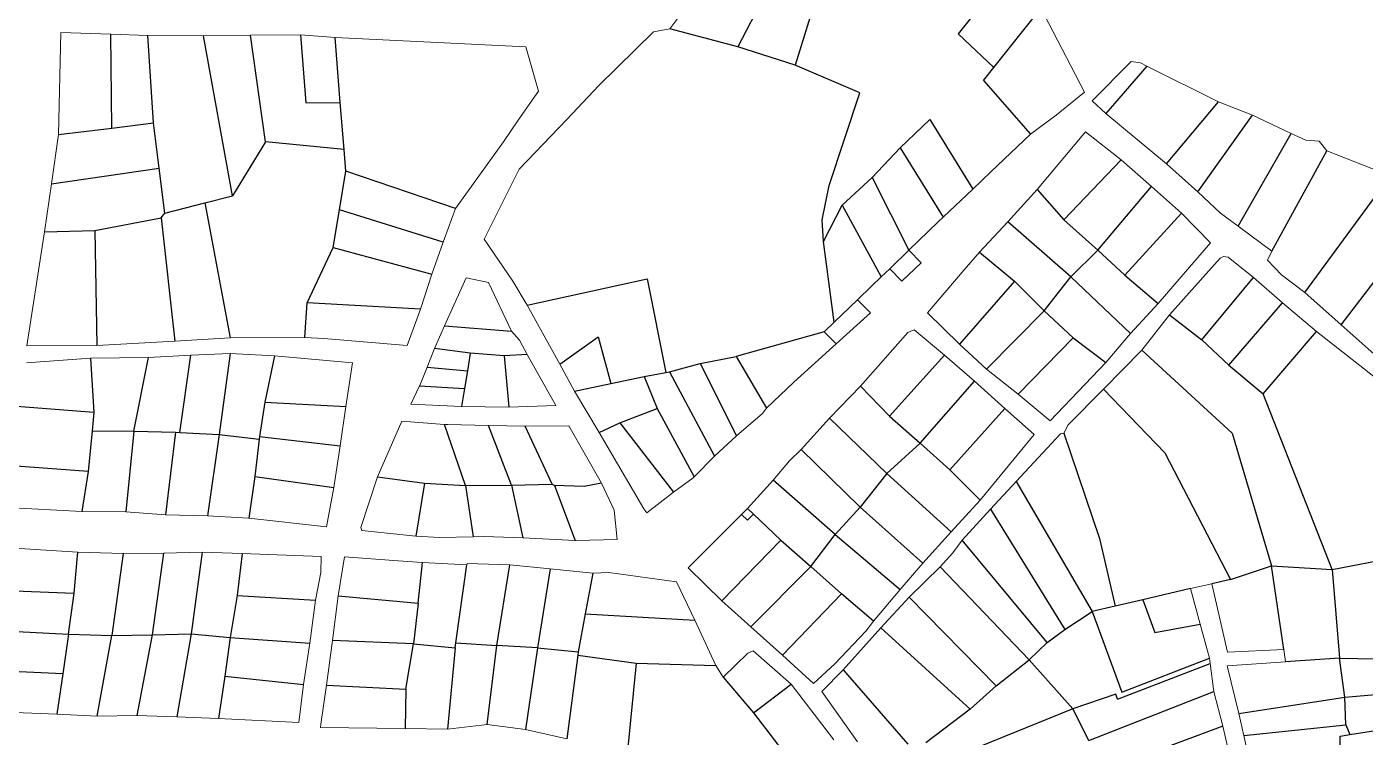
# Model space of a CAD drawing. Header units: millimetres. Extents: x 612074 to 614541, y 1316471 to 1317841.
# Drawn here: x 613479.7 to 613807.4, y 1316906.2 to 1317080.3 of the extents above; entities that cross this region are included whole.
import ezdxf

# ---------------------------------------------------------------- set-up
doc = ezdxf.new("R2010")
doc.units = ezdxf.units.MM
doc.layers.add('CAPA ROJA', color=1, linetype='Continuous')

msp = doc.modelspace()

# ---------------------------------------------------------------- linework, layer by layer
at = {"layer": 'CAPA ROJA', "color": 1, "linetype": 'Continuous', "lineweight": -3}
for p, q in [((613718.93, 1317092.69), (613707.79, 1317078.55)), ((613662.2, 1317091.63), (613653.85, 1317075.35)), ((613673.34, 1317088.66), (613667.85, 1317070.88)), ((613716.47, 1317070.25), (613727.66, 1317084.35)), ((613653.85, 1317075.35), (613637.18, 1317079.79)), ((613500.55, 1317055.45), (613500.31, 1317078.45)), ((613510.72, 1317056.69), (613509.38, 1317078.15)), ((613530.11, 1317038.83), (613523, 1317078.04)), ((613538.15, 1317052.08), (613534.52, 1317078.23)), ((613546.77, 1317078.26), (613548.04, 1317061.61)), ((613556.49, 1317061.69), (613555.21, 1317077.64)), ((613707.79, 1317078.55), (613716.47, 1317070.25)), ((613667.85, 1317070.88), (613653.85, 1317075.35)), ((613683.7, 1317064.08), (613667.85, 1317070.88)), ((613713.98, 1317067.12), (613716.47, 1317070.25)), ((613753.95, 1317070.63), (613743.87, 1317059.02)), ((613713.98, 1317067.12), (613725.49, 1317053.97)), ((613676.14, 1317041.41), (613683.7, 1317064.08)), ((613548.04, 1317061.61), (613556.49, 1317061.69)), ((613557.42, 1317050.2), (613556.49, 1317061.69)), ((613758.74, 1317046.71), (613771.5, 1317061.87)), ((613500.55, 1317055.45), (613510.72, 1317056.69)), ((613512.14, 1317045.63), (613510.72, 1317056.69)), ((613693.58, 1317050.61), (613700.81, 1317057.51)), ((613700.81, 1317057.51), (613711.32, 1317040.49)), ((613766.44, 1317039.84), (613779.81, 1317058.59)), ((613487.54, 1317053.89), (613500.55, 1317055.45)), ((613776.28, 1317031.45), (613789.27, 1317054.09)), ((613538.15, 1317052.08), (613530.11, 1317038.83)), ((613557.42, 1317050.2), (613538.15, 1317052.08)), ((613557.84, 1317044.92), (613557.42, 1317050.2)), ((613686.69, 1317043.36), (613693.58, 1317050.61)), ((613693.58, 1317050.61), (613704.08, 1317033.59)), ((613784.59, 1317025.31), (613797.98, 1317049.9)), ((613733.66, 1317032.94), (613747.66, 1317047.63)), ((613485.8, 1317041.82), (613512.14, 1317045.63)), ((613513.55, 1317034.57), (613512.14, 1317045.63)), ((613556.29, 1317035.45), (613557.84, 1317044.92)), ((613584.72, 1317035.74), (613557.84, 1317044.92)), ((613679.37, 1317036.54), (613686.69, 1317043.36)), ((613686.69, 1317043.36), (613695.69, 1317025.5)), ((613792.64, 1317015.15), (613813.59, 1317043.73)), ((613674.47, 1317032.98), (613676.14, 1317041.41)), ((613727.11, 1317040.41), (613733.66, 1317032.94)), ((613741.97, 1317025.56), (613755.07, 1317041.16)), ((613513.55, 1317034.57), (613523.33, 1317037.09)), ((613523.33, 1317037.09), (613530.11, 1317038.83)), ((613523.33, 1317037.09), (613529.55, 1317004.02)), ((613674.75, 1317027.67), (613679.37, 1317036.54)), ((613679.37, 1317036.54), (613688.91, 1317018.96)), ((613801.53, 1317007.24), (613823.62, 1317036.13)), ((613496.4, 1317030.37), (613512.6, 1317033.47)), ((613512.6, 1317033.47), (613513.55, 1317034.57)), ((613512.6, 1317033.47), (613516.02, 1317003.26)), ((613554.78, 1317026.19), (613556.29, 1317035.45)), ((613581.64, 1317027.46), (613556.29, 1317035.45)), ((613674.75, 1317027.67), (613674.47, 1317032.98)), ((613733.66, 1317032.94), (613741.97, 1317025.56)), ((613748.59, 1317019.43), (613762.43, 1317034.56)), ((613484.1, 1317030.02), (613496.4, 1317030.37)), ((613496.4, 1317030.37), (613496.91, 1317002.15)), ((613735.33, 1317018.97), (613719.93, 1317032.49)), ((613677.4, 1317007.85), (613674.75, 1317027.67)), ((613548.35, 1317012.63), (613554.78, 1317026.19)), ((613554.78, 1317026.19), (613578.91, 1317019.65)), ((613695.69, 1317025.5), (613691.02, 1317020.99)), ((613712.99, 1317025.02), (613721.52, 1317017.96)), ((613735.33, 1317018.97), (613741.97, 1317025.56)), ((613741.97, 1317025.56), (613748.59, 1317019.43)), ((613602.24, 1317012.04), (613631.58, 1317018.54)), ((613631.58, 1317018.54), (613636.15, 1316995.54)), ((613721.52, 1317017.96), (613708.07, 1317002.49)), ((613721.52, 1317017.96), (613728.79, 1317010.63)), ((613728.79, 1317010.63), (613735.33, 1317018.97)), ((613735.33, 1317018.97), (613749.93, 1317005.08)), ((613748.59, 1317019.43), (613756.73, 1317012.48)), ((613767.43, 1317003.54), (613780.09, 1317018.85)), ((613677.4, 1317007.85), (613683.12, 1317013.37)), ((613547.82, 1317004.15), (613548.35, 1317012.63)), ((613576.16, 1317011.1), (613548.35, 1317012.63)), ((613728.79, 1317010.63), (613714.72, 1316996.41)), ((613728.79, 1317010.63), (613735.94, 1317004.07)), ((613774.01, 1316997.39), (613787.16, 1317012.63)), ((613581.97, 1317006.97), (613598.42, 1317005.71)), ((613674.95, 1317005.49), (613677.4, 1317007.85)), ((613759.52, 1317009.65), (613767.43, 1317003.54)), ((613610.23, 1316997.58), (613619.66, 1317004.33)), ((613619.66, 1317004.33), (613622.69, 1316992.88)), ((613674.95, 1317005.49), (613653.41, 1316999.44)), ((613677.89, 1317002.55), (613674.95, 1317005.49)), ((613735.94, 1317004.07), (613722.42, 1316990.29)), ((613735.94, 1317004.07), (613743.94, 1316997.99)), ((613767.43, 1317003.54), (613774.01, 1316997.39)), ((613782.44, 1316990.33), (613795.5, 1317005.61)), ((613529.49, 1317000.19), (613526.86, 1316980.36)), ((613588.32, 1317000.29), (613579.55, 1317001.45)), ((613588.32, 1317000.29), (613587.61, 1316995.95)), ((613596.63, 1316999.68), (613588.32, 1317000.29)), ((613752.76, 1317001.01), (613774.85, 1316980.7)), ((613495.34, 1316999.1), (613496.14, 1316985.72)), ((613505.91, 1316981.19), (613509.5, 1316999.2)), ((613517.23, 1316980.88), (613519.88, 1316999.79)), ((613540.34, 1316999.64), (613538.01, 1316988.33)), ((613577.74, 1316996.85), (613587.61, 1316995.95)), ((613602.2, 1316999.98), (613596.63, 1316999.68)), ((613596.63, 1316999.68), (613597.76, 1316987.08)), ((613637.11, 1316995.71), (613644.63, 1316997.79)), ((613644.63, 1316997.79), (613653.41, 1316999.44)), ((613644.63, 1316997.79), (613653.48, 1316980.02)), ((613653.41, 1316999.44), (613660.86, 1316986.83)), ((613690.98, 1316984.9), (613704.38, 1316999.78)), ((613774.01, 1316997.39), (613782.44, 1316990.33)), ((613587.61, 1316995.95), (613586.91, 1316991.61)), ((613622.69, 1316992.88), (613630.85, 1316994.61)), ((613630.85, 1316994.61), (613636.15, 1316995.54)), ((613630.85, 1316994.61), (613634.06, 1316986.74)), ((613636.15, 1316995.54), (613637.11, 1316995.71)), ((613637.11, 1316995.71), (613648.08, 1316975.04)), ((613575.92, 1316992.27), (613586.91, 1316991.61)), ((613586.91, 1316991.61), (613586.2, 1316987.26)), ((613613.83, 1316991), (613622.69, 1316992.88)), ((613683.86, 1316992.21), (613690.98, 1316984.9)), ((613698.47, 1316978.27), (613711.77, 1316993.41)), ((613743.37, 1316991.49), (613758.38, 1316975.89)), ((613799.34, 1316947.3), (613782.44, 1316990.33)), ((613496.14, 1316985.72), (613477.24, 1316987.19)), ((613538.01, 1316988.33), (613536.72, 1316979.87)), ((613538.01, 1316988.33), (613557.83, 1316987.23)), ((613496.14, 1316985.72), (613495.71, 1316981.3)), ((613624.96, 1316983.22), (613634.06, 1316986.74)), ((613634.06, 1316986.74), (613643.11, 1316970.03)), ((613676.28, 1316984.4), (613690.32, 1316970.81)), ((613690.98, 1316984.9), (613698.47, 1316978.27)), ((613705.72, 1316971.68), (613719.22, 1316986.74)), ((613495.71, 1316981.3), (613494.76, 1316971.29)), ((613495.71, 1316981.3), (613505.91, 1316981.19)), ((613505.91, 1316981.19), (613503.97, 1316961.44)), ((613505.91, 1316981.19), (613516.16, 1316980.9)), ((613516.16, 1316980.9), (613513.73, 1316960.69)), ((613516.16, 1316980.9), (613517.23, 1316980.88)), ((613517.23, 1316980.88), (613526.86, 1316980.36)), ((613587.12, 1316967.84), (613581.97, 1316982.85)), ((613598.42, 1316967.96), (613592.8, 1316982.54)), ((613608.37, 1316968.2), (613601.74, 1316982.37)), ((613619.85, 1316980.82), (613624.96, 1316983.22)), ((613624.96, 1316983.22), (613638.03, 1316966.27)), ((613733.61, 1316980.71), (613742.35, 1316954.85)), ((613774.85, 1316980.7), (613784.47, 1316948.2)), ((613526.86, 1316980.36), (613523.98, 1316960.4)), ((613526.86, 1316980.36), (613536.65, 1316979.24)), ((613536.65, 1316979.24), (613535.58, 1316970.04)), ((613536.72, 1316979.87), (613536.65, 1316979.24)), ((613536.72, 1316979.87), (613556.42, 1316977.59)), ((613690.32, 1316970.81), (613698.47, 1316978.27)), ((613698.47, 1316978.27), (613705.72, 1316971.68)), ((613669.29, 1316976.69), (613683.74, 1316962.57)), ((613758.38, 1316975.89), (613774.4, 1316944.88)), ((613494.76, 1316971.29), (613476.11, 1316972.7)), ((613494.76, 1316971.29), (613493.19, 1316961.47)), ((613690.32, 1316970.81), (613683.74, 1316962.57)), ((613690.32, 1316970.81), (613706.03, 1316956.49)), ((613705.72, 1316971.68), (613713.12, 1316964.24)), ((613535.58, 1316970.04), (613534.07, 1316959.85)), ((613535.58, 1316970.04), (613554.89, 1316967.38)), ((613565.62, 1316970.03), (613577.11, 1316968.42)), ((613577.11, 1316968.42), (613575.02, 1316955.49)), ((613577.11, 1316968.42), (613587.12, 1316967.84)), ((613587.12, 1316967.84), (613598.42, 1316967.96)), ((613587.12, 1316967.84), (613589.03, 1316955.29)), ((613598.42, 1316967.96), (613608.37, 1316968.2)), ((613598.42, 1316967.96), (613601.2, 1316955.08)), ((613608.37, 1316968.2), (613608.96, 1316967.91)), ((613616.22, 1316967.66), (613608.96, 1316967.91)), ((613608.96, 1316967.91), (613613.95, 1316954.4)), ((613620.42, 1316968.43), (613616.22, 1316967.66)), ((613677.68, 1316955.84), (613662.49, 1316969.21)), ((613721.97, 1316968.88), (613740.56, 1316937.01)), ((613654.74, 1316960.78), (613656.2, 1316959.41)), ((613657.62, 1316960.83), (613656.16, 1316962.2)), ((613656.2, 1316959.41), (613657.62, 1316960.83)), ((613664.34, 1316954.51), (613657.62, 1316960.83)), ((613683.74, 1316962.57), (613677.68, 1316955.84)), ((613683.74, 1316962.57), (613699.09, 1316948.87)), ((613715.64, 1316962.07), (613733.87, 1316932.61)), ((613649.87, 1316939.65), (613664.34, 1316954.51)), ((613664.34, 1316954.51), (613671.72, 1316948.06)), ((613671.72, 1316948.06), (613677.68, 1316955.84)), ((613677.68, 1316955.84), (613693.55, 1316942.4)), ((613729.56, 1316929.44), (613708.77, 1316954.48)), ((613742.35, 1316954.85), (613746.16, 1316938.28)), ((613491.34, 1316941.48), (613492.27, 1316951.54)), ((613503.37, 1316951.22), (613500.54, 1316931.11)), ((613513.23, 1316951.26), (613510.44, 1316931.3)), ((613522.67, 1316951.57), (613519.99, 1316931.5)), ((613532.46, 1316951.22), (613531.21, 1316940.94)), ((613575.59, 1316939.03), (613576.61, 1316949.03)), ((613584.77, 1316929.36), (613587.47, 1316948.42)), ((613594.85, 1316928.7), (613597.98, 1316948.4)), ((613657.01, 1316933.24), (613671.72, 1316948.06)), ((613671.72, 1316948.06), (613679.16, 1316941.31)), ((613725.16, 1316925.14), (613703.31, 1316947.97)), ((613774.4, 1316944.88), (613784.47, 1316948.2)), ((613784.47, 1316948.2), (613799.34, 1316947.3)), ((613787.47, 1316927.7), (613784.47, 1316948.2)), ((613799.34, 1316947.3), (613810.75, 1316949.48)), ((613607.91, 1316947.47), (613604.78, 1316928.12)), ((613618.32, 1316946.43), (613616.46, 1316936.4)), ((613774.4, 1316944.88), (613769.82, 1316943.81)), ((613799.34, 1316947.3), (613801.08, 1316925.58)), ((613470.96, 1316942.3), (613491.34, 1316941.48)), ((613489.97, 1316931.42), (613491.34, 1316941.48)), ((613679.16, 1316941.31), (613664.76, 1316926.31)), ((613687, 1316934.63), (613679.16, 1316941.31)), ((613764.66, 1316942.61), (613752.93, 1316939.87)), ((613531.21, 1316940.94), (613529.55, 1316930.63)), ((613531.21, 1316940.94), (613550.43, 1316939.77)), ((613555.97, 1316940.87), (613575.59, 1316939.03)), ((613575.59, 1316939.03), (613574.39, 1316929.1)), ((613695.74, 1316940.5), (613717.07, 1316918.77)), ((613746.16, 1316938.28), (613740.56, 1316937.01)), ((613752.93, 1316939.87), (613746.16, 1316938.28)), ((613752.93, 1316939.87), (613755.88, 1316931.84)), ((613616.46, 1316936.4), (613614.73, 1316927.1)), ((613616.46, 1316936.4), (613643.27, 1316934.85)), ((613733.87, 1316932.61), (613740.56, 1316937.01)), ((613740.56, 1316937.01), (613747.84, 1316917.2)), ((613469.65, 1316932.54), (613489.97, 1316931.42)), ((613489.97, 1316931.42), (613488.54, 1316921.73)), ((613489.97, 1316931.42), (613500.54, 1316931.11)), ((613500.54, 1316931.11), (613510.44, 1316931.3)), ((613510.44, 1316931.3), (613506.71, 1316911.54)), ((613510.44, 1316931.3), (613519.99, 1316931.5)), ((613519.99, 1316931.5), (613516.49, 1316911.17)), ((613519.99, 1316931.5), (613529.55, 1316930.63)), ((613688.79, 1316932.99), (613710.72, 1316913.04)), ((613729.56, 1316929.44), (613733.87, 1316932.61)), ((613755.88, 1316931.84), (613767.04, 1316933.9)), ((613496.96, 1316911.37), (613500.54, 1316931.11)), ((613529.55, 1316930.63), (613528.24, 1316921.12)), ((613529.55, 1316930.63), (613549.05, 1316929.22)), ((613574.39, 1316929.1), (613554.61, 1316929.87)), ((613572.57, 1316917.95), (613574.39, 1316929.1)), ((613574.39, 1316929.1), (613584.59, 1316928.12)), ((613584.59, 1316928.12), (613582.73, 1316908.13)), ((613584.59, 1316928.12), (613584.77, 1316929.36)), ((613584.77, 1316929.36), (613594.85, 1316928.7)), ((613592.46, 1316909.31), (613594.85, 1316928.7)), ((613604.78, 1316928.12), (613594.85, 1316928.7)), ((613604.78, 1316928.12), (613601.82, 1316908.11)), ((613604.78, 1316928.12), (613614.73, 1316927.1)), ((613725.16, 1316925.14), (613729.56, 1316929.44)), ((613614.63, 1316926.31), (613611.98, 1316905.78)), ((613614.73, 1316927.1), (613614.63, 1316926.31)), ((613614.63, 1316926.31), (613628.89, 1316924.32)), ((613717.07, 1316918.77), (613725.16, 1316925.14)), ((613725.16, 1316925.14), (613735.81, 1316913.12)), ((613747.84, 1316917.2), (613769.3, 1316925.6)), ((613801.08, 1316925.58), (613787.92, 1316924.68)), ((613802.39, 1316916.05), (613801.08, 1316925.58)), ((613801.08, 1316925.58), (613823.44, 1316925.21)), ((613488.54, 1316921.73), (613468.81, 1316922.61)), ((613488.54, 1316921.73), (613487.09, 1316911.84)), ((613628.89, 1316924.32), (613626.72, 1316902.03)), ((613628.89, 1316924.32), (613648.46, 1316923.78)), ((613679.59, 1316922.74), (613695.42, 1316904.48)), ((613746.76, 1316915.49), (613769.48, 1316924.23)), ((613528.24, 1316921.12), (613526.7, 1316910.77)), ((613528.24, 1316921.12), (613547.49, 1316919.14)), ((613553.15, 1316918.96), (613572.57, 1316917.95)), ((613650.25, 1316920.95), (613657.65, 1316912.15)), ((613657.65, 1316912.15), (613666.91, 1316919.22)), ((613710.72, 1316913.04), (613717.07, 1316918.77)), ((613572.57, 1316917.95), (613572.41, 1316908.37)), ((613746.36, 1316916.73), (613735.81, 1316913.12)), ((613739.73, 1316905.4), (613770.38, 1316917.44)), ((613746.76, 1316915.49), (613746.36, 1316916.73)), ((613776.43, 1316912), (613802.39, 1316916.05)), ((613802.39, 1316916.05), (613825.26, 1316918.02)), ((613802.67, 1316909.27), (613802.39, 1316916.05)), ((613657.65, 1316912.15), (613672.13, 1316893.38)), ((613710.72, 1316913.04), (613699.85, 1316904.79)), ((613735.81, 1316913.12), (613704.63, 1316900.47)), ((613739.73, 1316905.4), (613735.81, 1316913.12)), ((613772.57, 1316908.92), (613743.21, 1316897.98)), ((613777.66, 1316906.59), (613802.67, 1316909.27)), ((613802.67, 1316909.27), (613803.61, 1316906.85)), ((613803.61, 1316906.85), (613826.95, 1316910.46)), ((613801.22, 1316901.39), (613801.29, 1316906.49)), ((613801.29, 1316906.49), (613803.61, 1316906.85))]:
    msp.add_line(p, q, dxfattribs=at)
at = {"layer": 'CAPA ROJA', "color": 1, "linetype": 'Continuous', "lineweight": 13}
for p, q in [((613637.18, 1317079.79), (613645.28, 1317090.7)), ((613728.78, 1317083.28), (613738.71, 1317064.25)), ((613487.54, 1317053.89), (613488.1, 1317078.89)), ((613488.1, 1317078.89), (613500.31, 1317078.45)), ((613619.8, 1317065.91), (613633.17, 1317079.01)), ((613633.17, 1317079.01), (613637.18, 1317079.79)), ((613500.31, 1317078.45), (613509.38, 1317078.15)), ((613509.38, 1317078.15), (613523, 1317078.04)), ((613523, 1317078.04), (613534.52, 1317078.23)), ((613534.52, 1317078.23), (613546.77, 1317078.26)), ((613546.77, 1317078.26), (613555.21, 1317077.64)), ((613555.21, 1317077.64), (613601.93, 1317075.36)), ((613601.93, 1317075.36), (613605.04, 1317064.47)), ((613750.11, 1317071.78), (613740.56, 1317062.13)), ((613752.43, 1317071.39), (613750.11, 1317071.78)), ((613753.95, 1317070.63), (613752.43, 1317071.39)), ((613771.5, 1317061.87), (613753.95, 1317070.63)), ((613611.98, 1317057.51), (613619.8, 1317065.91)), ((613605.04, 1317064.47), (613600.04, 1317057.38)), ((613738.71, 1317064.25), (613731.76, 1317058.57)), ((613740.56, 1317062.13), (613743.87, 1317059.02)), ((613779.81, 1317058.59), (613771.5, 1317061.87)), ((613600.04, 1317057.38), (613596.47, 1317052.1)), ((613600.24, 1317045.37), (613611.98, 1317057.51)), ((613731.76, 1317058.57), (613725.49, 1317053.97)), ((613743.87, 1317059.02), (613758.74, 1317046.71)), ((613789.27, 1317054.09), (613779.81, 1317058.59)), ((613485.8, 1317041.82), (613487.54, 1317053.89)), ((613725.49, 1317053.97), (613715.73, 1317044.69)), ((613727.11, 1317040.41), (613738.96, 1317054.52)), ((613747.66, 1317047.63), (613738.96, 1317054.52)), ((613792.85, 1317052.48), (613789.27, 1317054.09)), ((613596.47, 1317052.1), (613584.72, 1317035.74)), ((613796.15, 1317052.22), (613792.85, 1317052.48)), ((613797.98, 1317049.9), (613796.15, 1317052.22)), ((613813.59, 1317043.73), (613797.98, 1317049.9)), ((613755.07, 1317041.16), (613747.66, 1317047.63)), ((613758.74, 1317046.71), (613766.44, 1317039.84)), ((613591.68, 1317028.26), (613600.24, 1317045.37)), ((613715.73, 1317044.69), (613711.32, 1317040.49)), ((613484.1, 1317030.02), (613485.8, 1317041.82)), ((613711.32, 1317040.49), (613704.08, 1317033.59)), ((613719.93, 1317032.49), (613727.11, 1317040.41)), ((613762.43, 1317034.56), (613755.07, 1317041.16)), ((613766.44, 1317039.84), (613771.96, 1317034.57)), ((613584.72, 1317035.74), (613581.97, 1317028.4)), ((613704.08, 1317033.59), (613702.88, 1317032.44)), ((613769.54, 1317027.33), (613762.43, 1317034.56)), ((613771.96, 1317034.57), (613776.28, 1317031.45)), ((613479.78, 1317002.06), (613484.1, 1317030.02)), ((613695.69, 1317025.5), (613702.88, 1317032.44)), ((613712.99, 1317025.02), (613719.93, 1317032.49)), ((613776.28, 1317031.45), (613784.59, 1317025.31)), ((613581.64, 1317027.46), (613578.91, 1317019.65)), ((613581.97, 1317028.4), (613581.64, 1317027.46)), ((613598.71, 1317017.92), (613591.68, 1317028.26)), ((613756.73, 1317012.48), (613769.54, 1317027.33)), ((613695.69, 1317025.5), (613698.67, 1317022.41)), ((613712.99, 1317025.02), (613709.26, 1317020.71)), ((613771.86, 1317023.61), (613759.52, 1317009.65)), ((613772.69, 1317023.95), (613771.86, 1317023.61)), ((613773.84, 1317023.81), (613772.69, 1317023.95)), ((613780.09, 1317018.85), (613773.84, 1317023.81)), ((613784.59, 1317025.31), (613783.45, 1317023.11)), ((613783.45, 1317023.11), (613786.91, 1317019.5)), ((613688.91, 1317018.96), (613691.02, 1317020.99)), ((613693.99, 1317017.9), (613691.02, 1317020.99)), ((613693.99, 1317017.9), (613698.67, 1317022.41)), ((613709.26, 1317020.71), (613700.25, 1317010.19)), ((613578.91, 1317019.65), (613576.16, 1317011.1)), ((613587.27, 1317018.74), (613581.97, 1317006.97)), ((613592.81, 1317017.58), (613587.27, 1317018.74)), ((613598.42, 1317005.71), (613592.81, 1317017.58)), ((613602.24, 1317012.04), (613598.71, 1317017.92)), ((613683.12, 1317013.37), (613686.55, 1317016.68)), ((613686.55, 1317016.68), (613688.91, 1317018.96)), ((613780.09, 1317018.85), (613787.16, 1317012.63)), ((613786.91, 1317019.5), (613792.64, 1317015.15)), ((613683.12, 1317013.37), (613686.28, 1317010.19)), ((613792.64, 1317015.15), (613801.53, 1317007.24)), ((613576.16, 1317011.1), (613572.87, 1317002.18)), ((613603.09, 1317010.62), (613602.24, 1317012.04)), ((613610.23, 1316997.58), (613603.09, 1317010.62)), ((613686.28, 1317010.19), (613677.89, 1317002.55)), ((613700.25, 1317010.19), (613708.07, 1317002.49)), ((613749.93, 1317005.08), (613756.73, 1317012.48)), ((613787.16, 1317012.63), (613795.5, 1317005.61)), ((613581.97, 1317006.97), (613579.55, 1317001.45)), ((613759.52, 1317009.65), (613752.76, 1317001.01)), ((613801.53, 1317007.24), (613809.62, 1317000.06)), ((613529.55, 1317004.02), (613516.02, 1317003.26)), ((613547.82, 1317004.15), (613529.55, 1317004.02)), ((613552.47, 1317003.86), (613547.82, 1317004.15)), ((613572.87, 1317002.18), (613552.47, 1317003.86)), ((613600.37, 1317003.49), (613598.42, 1317005.71)), ((613602.2, 1316999.98), (613600.37, 1317003.49)), ((613695.44, 1317005.39), (613683.86, 1316992.21)), ((613697.01, 1317006.05), (613695.44, 1317005.39)), ((613704.38, 1316999.78), (613697.01, 1317006.05)), ((613743.94, 1316997.99), (613749.93, 1317005.08)), ((613795.5, 1317005.61), (613809.56, 1316994.59)), ((613496.91, 1317002.15), (613479.78, 1317002.06)), ((613516.02, 1317003.26), (613496.91, 1317002.15)), ((613519.88, 1316999.79), (613529.49, 1317000.19)), ((613529.49, 1317000.19), (613540.34, 1316999.64)), ((613579.55, 1317001.45), (613577.74, 1316996.85)), ((613677.89, 1317002.55), (613667.54, 1316993.23)), ((613708.07, 1317002.49), (613714.72, 1316996.41)), ((613752.76, 1317001.01), (613743.37, 1316991.49)), ((613479.69, 1316997.9), (613495.34, 1316999.1)), ((613495.34, 1316999.1), (613509.5, 1316999.2)), ((613509.5, 1316999.2), (613519.88, 1316999.79)), ((613540.34, 1316999.64), (613559.46, 1316997.89)), ((613559.46, 1316997.89), (613557.83, 1316987.23)), ((613577.74, 1316996.85), (613575.96, 1316992.36)), ((613609.25, 1316987.45), (613602.2, 1316999.98)), ((613613.83, 1316991), (613610.23, 1316997.58)), ((613711.77, 1316993.41), (613704.38, 1316999.78)), ((613730.31, 1316983.68), (613743.94, 1316997.99)), ((613714.72, 1316996.41), (613722.42, 1316990.29)), ((613575.92, 1316992.27), (613573.77, 1316987.81)), ((613575.96, 1316992.36), (613575.92, 1316992.27)), ((613619.85, 1316980.82), (613613.83, 1316991)), ((613667.54, 1316993.23), (613660.86, 1316986.83)), ((613683.86, 1316992.21), (613676.28, 1316984.4)), ((613719.22, 1316986.74), (613711.77, 1316993.41)), ((613722.42, 1316990.29), (613730.31, 1316983.68)), ((613743.37, 1316991.49), (613734.71, 1316982.72)), ((613557.83, 1316987.23), (613556.42, 1316977.59)), ((613573.77, 1316987.81), (613586.2, 1316987.26)), ((613586.2, 1316987.26), (613597.76, 1316987.08)), ((613597.76, 1316987.08), (613609.25, 1316987.45)), ((613659.83, 1316985.52), (613653.48, 1316980.02)), ((613660.86, 1316986.83), (613659.83, 1316985.52)), ((613676.28, 1316984.4), (613669.29, 1316976.69)), ((613726.4, 1316980.36), (613719.22, 1316986.74)), ((613571.53, 1316983.65), (613565.62, 1316970.03)), ((613581.97, 1316982.85), (613571.53, 1316983.65)), ((613582.82, 1316982.78), (613581.97, 1316982.85)), ((613592.8, 1316982.54), (613582.82, 1316982.78)), ((613601.74, 1316982.37), (613592.8, 1316982.54)), ((613612.41, 1316982.47), (613601.74, 1316982.37)), ((613620.42, 1316968.43), (613612.41, 1316982.47)), ((613630.82, 1316962.19), (613619.85, 1316980.82)), ((613732.77, 1316980.51), (613721.97, 1316968.88)), ((613733.61, 1316980.71), (613732.77, 1316980.51)), ((613734.71, 1316982.72), (613733.61, 1316980.71)), ((613556.42, 1316977.59), (613554.89, 1316967.38)), ((613653.48, 1316980.02), (613648.08, 1316975.04)), ((613713.12, 1316964.24), (613726.4, 1316980.36)), ((613648.08, 1316975.04), (613643.11, 1316970.03)), ((613666.45, 1316973.89), (613662.49, 1316969.21)), ((613669.29, 1316976.69), (613666.45, 1316973.89)), ((613554.89, 1316967.38), (613553.11, 1316957.75)), ((613565.62, 1316970.03), (613561.51, 1316957.58)), ((613623.54, 1316961.84), (613620.42, 1316968.43)), ((613642.84, 1316969.76), (613638.03, 1316966.27)), ((613643.11, 1316970.03), (613642.84, 1316969.76)), ((613662.49, 1316969.21), (613656.16, 1316962.2)), ((613721.97, 1316968.88), (613715.64, 1316962.07)), ((613638.03, 1316966.27), (613631.51, 1316961.15)), ((613706.03, 1316956.49), (613713.12, 1316964.24)), ((613493.19, 1316961.47), (613474.85, 1316962.45)), ((613503.97, 1316961.44), (613493.19, 1316961.47)), ((613513.73, 1316960.69), (613503.97, 1316961.44)), ((613624.25, 1316954.67), (613623.54, 1316961.84)), ((613631.51, 1316961.15), (613630.82, 1316962.19)), ((613654.74, 1316960.78), (613641.69, 1316947.72)), ((613656.16, 1316962.2), (613654.74, 1316960.78)), ((613715.64, 1316962.07), (613708.77, 1316954.48)), ((613523.98, 1316960.4), (613513.73, 1316960.69)), ((613534.07, 1316959.85), (613523.98, 1316960.4)), ((613553.11, 1316957.75), (613534.07, 1316959.85)), ((613561.51, 1316957.58), (613561.8, 1316956.85)), ((613561.8, 1316956.85), (613575.02, 1316955.49)), ((613575.02, 1316955.49), (613580.74, 1316955.1)), ((613580.74, 1316955.1), (613589.03, 1316955.29)), ((613589.03, 1316955.29), (613591.69, 1316955.35)), ((613591.69, 1316955.35), (613601.2, 1316955.08)), ((613601.2, 1316955.08), (613613.95, 1316954.4)), ((613613.95, 1316954.4), (613614.25, 1316954.38)), ((613614.25, 1316954.38), (613624.25, 1316954.67)), ((613699.09, 1316948.87), (613706.03, 1316956.49)), ((613708.77, 1316954.48), (613706.48, 1316951.36)), ((613472.36, 1316952.78), (613492.27, 1316951.54)), ((613492.27, 1316951.54), (613503.37, 1316951.22)), ((613503.37, 1316951.22), (613513.23, 1316951.26)), ((613513.23, 1316951.26), (613522.67, 1316951.57)), ((613522.67, 1316951.57), (613532.46, 1316951.22)), ((613532.46, 1316951.22), (613551.81, 1316950.45)), ((613706.48, 1316951.36), (613703.31, 1316947.97)), ((613551.81, 1316950.45), (613551.7, 1316946.53)), ((613555.97, 1316940.87), (613557.48, 1316950.36)), ((613557.48, 1316950.36), (613570.67, 1316949.39)), ((613570.67, 1316949.39), (613576.61, 1316949.03)), ((613576.61, 1316949.03), (613587.47, 1316948.42)), ((613587.47, 1316948.42), (613587.51, 1316948.74)), ((613587.51, 1316948.74), (613597.98, 1316948.4)), ((613597.98, 1316948.4), (613607.91, 1316947.47)), ((613641.69, 1316947.72), (613649.87, 1316939.65)), ((613693.55, 1316942.4), (613699.09, 1316948.87)), ((613703.31, 1316947.97), (613695.74, 1316940.5)), ((613551.7, 1316946.53), (613550.43, 1316939.77)), ((613607.91, 1316947.47), (613618.32, 1316946.43)), ((613618.32, 1316946.43), (613622.27, 1316946.59)), ((613622.27, 1316946.59), (613634.07, 1316944.89)), ((613634.07, 1316944.89), (613638.82, 1316944.25)), ((613638.82, 1316944.25), (613643.27, 1316934.85)), ((613687, 1316934.63), (613693.55, 1316942.4)), ((613769.82, 1316943.81), (613764.66, 1316942.61)), ((613764.66, 1316942.61), (613767.04, 1316933.9)), ((613769.82, 1316943.81), (613773.69, 1316927)), ((613550.43, 1316939.77), (613549.05, 1316929.22)), ((613554.61, 1316929.87), (613555.97, 1316940.87)), ((613649.87, 1316939.65), (613657.01, 1316933.24)), ((613695.74, 1316940.5), (613688.79, 1316932.99)), ((613643.27, 1316934.85), (613648.46, 1316923.78)), ((613685.12, 1316932.21), (613687, 1316934.63)), ((613657.01, 1316933.24), (613664.76, 1316926.31)), ((613677.56, 1316924.14), (613685.12, 1316932.21)), ((613688.79, 1316932.99), (613679.59, 1316922.74)), ((613767.04, 1316933.9), (613769.3, 1316925.6)), ((613549.05, 1316929.22), (613547.49, 1316919.14)), ((613553.15, 1316918.96), (613554.61, 1316929.87)), ((613656.23, 1316926.8), (613650.25, 1316920.95)), ((613657.54, 1316927.35), (613656.23, 1316926.8)), ((613666.91, 1316919.22), (613657.54, 1316927.35)), ((613664.76, 1316926.31), (613672.31, 1316919.37)), ((613769.48, 1316924.23), (613769.3, 1316925.6)), ((613773.69, 1316927), (613787.47, 1316927.7)), ((613787.92, 1316924.68), (613787.47, 1316927.7)), ((613648.46, 1316923.78), (613650.25, 1316920.95)), ((613672.31, 1316919.37), (613677.56, 1316924.14)), ((613679.59, 1316922.74), (613674.42, 1316917.39)), ((613770.38, 1316917.44), (613769.48, 1316924.23)), ((613787.92, 1316924.68), (613773.65, 1316923.7)), ((613776.43, 1316912), (613773.65, 1316923.7)), ((613547.49, 1316919.14), (613546.35, 1316909.81)), ((613551.76, 1316909.41), (613553.15, 1316918.96)), ((613677.34, 1316905.57), (613666.91, 1316919.22)), ((613674.42, 1316917.39), (613683.11, 1316905.04)), ((613772.57, 1316908.92), (613770.38, 1316917.44)), ((613467.64, 1316912.57), (613487.09, 1316911.84)), ((613487.09, 1316911.84), (613496.96, 1316911.37)), ((613777.66, 1316906.59), (613776.43, 1316912)), ((613496.96, 1316911.37), (613506.71, 1316911.54)), ((613506.71, 1316911.54), (613516.49, 1316911.17)), ((613516.49, 1316911.17), (613526.7, 1316910.77)), ((613526.7, 1316910.77), (613546.35, 1316909.81)), ((613551.67, 1316908.59), (613551.76, 1316909.41)), ((613572.41, 1316908.37), (613551.67, 1316908.59)), ((613582.73, 1316908.13), (613572.41, 1316908.37)), ((613592.46, 1316909.31), (613582.73, 1316908.13)), ((613601.82, 1316908.11), (613592.46, 1316909.31)), ((613774.53, 1316900.43), (613772.57, 1316908.92)), ((613611.98, 1316905.78), (613601.82, 1316908.11)), ((613779.46, 1316898.6), (613777.66, 1316906.59))]:
    msp.add_line(p, q, dxfattribs=at)

doc.saveas('drawing.dxf')
